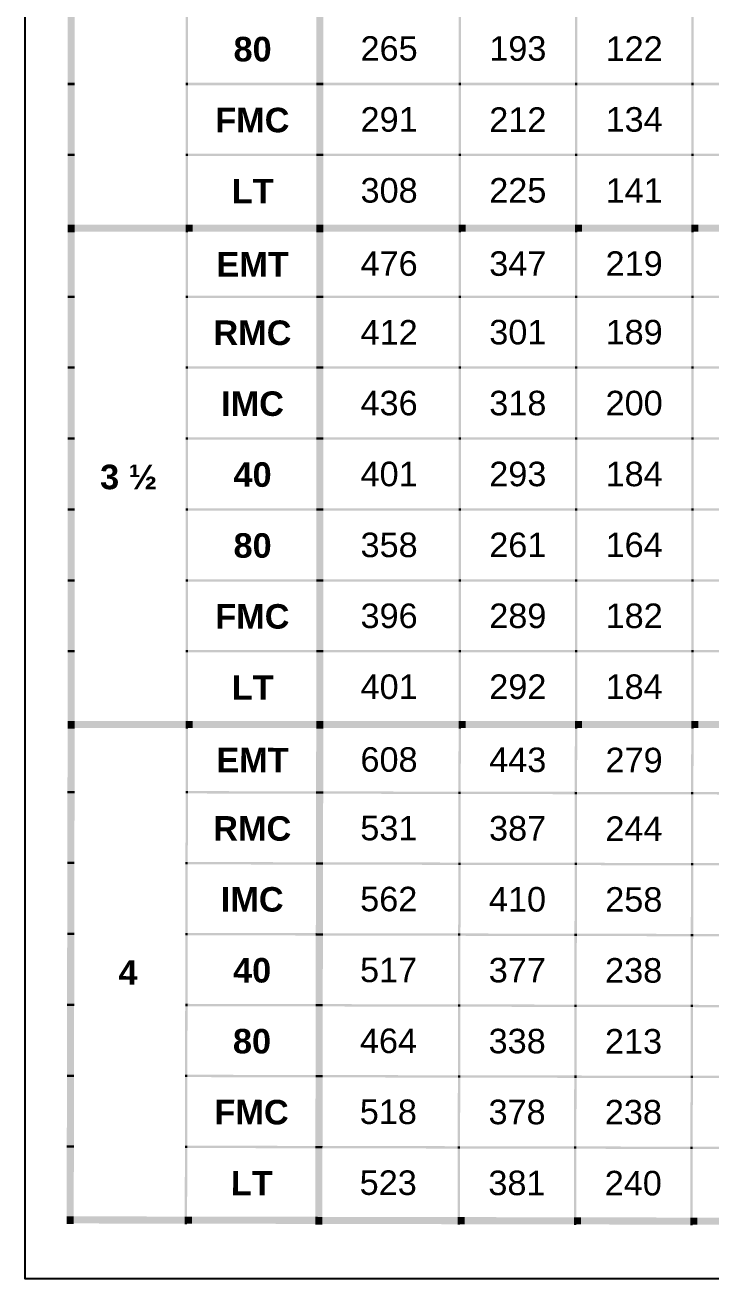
# Model space of a CAD drawing. Header units: inches. Extents: x 4293 to 10865, y -6935 to 441.
# Drawn here: x 5035.2 to 5174.6, y -675.9 to -421.3 of the extents above; entities that cross this region are included whole.
import ezdxf

# ---------------------------------------------------------------- set-up
doc = ezdxf.new("R2010")
doc.units = ezdxf.units.IN
doc.header["$MEASUREMENT"] = 0
doc.layers.get('Defpoints').update_dxf_attribs({"color": 104})
doc.layers.add('PDF_Text', color=7, linetype='Continuous', lineweight=35)
doc.styles.add('AUDIT_I_231223063723-0', font='arialbd.ttf')
doc.styles.add('PDF Arial', font='arial.ttf')

# ---------------------------------------------------------------- blocks, each defined once
blk = doc.blocks.new('A$C8dca8dff')
at = {"transparency": 33554610}
for points in [[(0, -11.3217), (0.02, -11.3217), (0, -11.515), (0.02, -11.515)], [(0.3333, -11.3217), (0.34, -11.3217), (0.3333, -11.515), (0.34, -11.515)], [(0.7017, -11.3217), (0.7217, -11.3217), (0.7017, -11.515), (0.7217, -11.515)], [(1.1033, -11.3217), (1.11, -11.3217), (1.1033, -11.515), (1.11, -11.515)], [(1.4317, -11.3217), (1.4383, -11.3217), (1.4317, -11.515), (1.4383, -11.515)], [(1.76, -11.3217), (1.7667, -11.3217), (1.76, -11.515), (1.7667, -11.515)], [(0, -11.515), (0.02, -11.515), (0, -11.5217), (0.02, -11.5217)], [(0, -11.5217), (0.02, -11.5217), (0, -11.715), (0.02, -11.715)], [(0.3333, -11.515), (0.34, -11.515), (0.3333, -11.5217), (0.34, -11.5217)], [(0.3333, -11.5217), (0.34, -11.5217), (0.3333, -11.715), (0.34, -11.715)], [(0.34, -11.515), (0.7017, -11.515), (0.34, -11.5217), (0.7017, -11.5217)], [(0.7017, -11.515), (0.7217, -11.515), (0.7017, -11.5217), (0.7217, -11.5217)], [(0.7017, -11.5217), (0.7217, -11.5217), (0.7017, -11.715), (0.7217, -11.715)], [(0.7217, -11.515), (1.1033, -11.515), (0.7217, -11.5217), (1.1033, -11.5217)], [(1.1033, -11.515), (1.11, -11.515), (1.1033, -11.5217), (1.11, -11.5217)], [(1.1033, -11.5217), (1.11, -11.5217), (1.1033, -11.715), (1.11, -11.715)], [(1.11, -11.515), (1.4317, -11.515), (1.11, -11.5217), (1.4317, -11.5217)], [(1.4317, -11.515), (1.4383, -11.515), (1.4317, -11.5217), (1.4383, -11.5217)], [(1.4317, -11.5217), (1.4383, -11.5217), (1.4317, -11.715), (1.4383, -11.715)], [(1.4383, -11.515), (1.76, -11.515), (1.4383, -11.5217), (1.76, -11.5217)], [(1.76, -11.515), (1.7667, -11.515), (1.76, -11.5217), (1.7667, -11.5217)], [(1.76, -11.5217), (1.7667, -11.5217), (1.76, -11.715), (1.7667, -11.715)], [(1.7667, -11.515), (2.0867, -11.515), (1.7667, -11.5217), (2.0867, -11.5217)], [(0, -11.715), (0.02, -11.715), (0, -11.7217), (0.02, -11.7217)], [(0, -11.7217), (0.02, -11.7217), (0, -11.915), (0.02, -11.915)], [(0.3333, -11.715), (0.34, -11.715), (0.3333, -11.7217), (0.34, -11.7217)], [(0.3333, -11.7217), (0.34, -11.7217), (0.3333, -11.915), (0.34, -11.915)], [(0.34, -11.715), (0.7017, -11.715), (0.34, -11.7217), (0.7017, -11.7217)], [(0.7017, -11.715), (0.7217, -11.715), (0.7017, -11.7217), (0.7217, -11.7217)], [(0.7017, -11.7217), (0.7217, -11.7217), (0.7017, -11.915), (0.7217, -11.915)], [(0.7217, -11.715), (1.1033, -11.715), (0.7217, -11.7217), (1.1033, -11.7217)], [(1.1033, -11.715), (1.11, -11.715), (1.1033, -11.7217), (1.11, -11.7217)], [(1.1033, -11.7217), (1.11, -11.7217), (1.1033, -11.915), (1.11, -11.915)], [(1.11, -11.715), (1.4317, -11.715), (1.11, -11.7217), (1.4317, -11.7217)], [(1.4317, -11.715), (1.4383, -11.715), (1.4317, -11.7217), (1.4383, -11.7217)], [(1.4317, -11.7217), (1.4383, -11.7217), (1.4317, -11.915), (1.4383, -11.915)], [(1.4383, -11.715), (1.76, -11.715), (1.4383, -11.7217), (1.76, -11.7217)], [(1.76, -11.715), (1.7667, -11.715), (1.76, -11.7217), (1.7667, -11.7217)], [(1.76, -11.7217), (1.7667, -11.7217), (1.76, -11.915), (1.7667, -11.915)], [(1.7667, -11.715), (2.0867, -11.715), (1.7667, -11.7217), (2.0867, -11.7217)], [(0, -11.915), (0.02, -11.915), (0, -11.9367), (0.02, -11.9367)], [(0.02, -11.915), (0.3333, -11.915), (0.02, -11.935), (0.3333, -11.935)], [(0.3333, -11.915), (0.3533, -11.915), (0.3333, -11.935), (0.3533, -11.935)], [(0.3533, -11.915), (0.7017, -11.915), (0.3533, -11.935), (0.7017, -11.935)], [(0.7017, -11.915), (0.7217, -11.915), (0.7017, -11.9367), (0.7217, -11.9367)], [(0.7217, -11.915), (1.1033, -11.915), (0.7217, -11.935), (1.1033, -11.935)], [(1.1033, -11.915), (1.1233, -11.915), (1.1033, -11.935), (1.1233, -11.935)], [(1.1233, -11.915), (1.4317, -11.915), (1.1233, -11.935), (1.4317, -11.935)], [(1.4317, -11.915), (1.4517, -11.915), (1.4317, -11.935), (1.4517, -11.935)], [(1.4517, -11.915), (1.76, -11.915), (1.4517, -11.935), (1.76, -11.935)], [(1.76, -11.915), (1.78, -11.915), (1.76, -11.935), (1.78, -11.935)], [(1.78, -11.915), (2.0867, -11.915), (1.78, -11.935), (2.0867, -11.935)], [(0, -11.9367), (0.02, -11.9367), (0, -12.115), (0.02, -12.115)], [(0.3333, -11.935), (0.34, -11.935), (0.3333, -11.9367), (0.34, -11.9367)], [(0.3333, -11.9367), (0.34, -11.9367), (0.3333, -12.115), (0.34, -12.115)], [(0.7017, -11.9367), (0.7217, -11.9367), (0.7017, -12.115), (0.7217, -12.115)], [(1.1033, -11.935), (1.11, -11.935), (1.1033, -11.9367), (1.11, -11.9367)], [(1.1033, -11.9367), (1.11, -11.9367), (1.1033, -12.115), (1.11, -12.115)], [(1.4317, -11.935), (1.4383, -11.935), (1.4317, -11.9367), (1.4383, -11.9367)], [(1.4317, -11.9367), (1.4383, -11.9367), (1.4317, -12.115), (1.4383, -12.115)], [(1.76, -11.935), (1.7667, -11.935), (1.76, -11.9367), (1.7667, -11.9367)], [(1.76, -11.9367), (1.7667, -11.9367), (1.76, -12.115), (1.7667, -12.115)], [(0, -12.115), (0.02, -12.115), (0, -12.1217), (0.02, -12.1217)], [(0, -12.1217), (0.02, -12.1217), (0, -12.315), (0.02, -12.315)], [(0.3333, -12.115), (0.34, -12.115), (0.3333, -12.1217), (0.34, -12.1217)], [(0.3333, -12.1217), (0.34, -12.1217), (0.3333, -12.315), (0.34, -12.315)], [(0.34, -12.115), (0.7017, -12.115), (0.34, -12.1217), (0.7017, -12.1217)], [(0.7017, -12.115), (0.7217, -12.115), (0.7017, -12.1217), (0.7217, -12.1217)], [(0.7017, -12.1217), (0.7217, -12.1217), (0.7017, -12.315), (0.7217, -12.315)], [(0.7217, -12.115), (1.1033, -12.115), (0.7217, -12.1217), (1.1033, -12.1217)], [(1.1033, -12.115), (1.11, -12.115), (1.1033, -12.1217), (1.11, -12.1217)], [(1.1033, -12.1217), (1.11, -12.1217), (1.1033, -12.315), (1.11, -12.315)], [(1.11, -12.115), (1.4317, -12.115), (1.11, -12.1217), (1.4317, -12.1217)], [(1.4317, -12.115), (1.4383, -12.115), (1.4317, -12.1217), (1.4383, -12.1217)], [(1.4317, -12.1217), (1.4383, -12.1217), (1.4317, -12.315), (1.4383, -12.315)], [(1.4383, -12.115), (1.76, -12.115), (1.4383, -12.1217), (1.76, -12.1217)], [(1.76, -12.115), (1.7667, -12.115), (1.76, -12.1217), (1.7667, -12.1217)], [(1.76, -12.1217), (1.7667, -12.1217), (1.76, -12.315), (1.7667, -12.315)], [(1.7667, -12.115), (2.0867, -12.115), (1.7667, -12.1217), (2.0867, -12.1217)], [(0, -12.315), (0.02, -12.315), (0, -12.3217), (0.02, -12.3217)], [(0, -12.3217), (0.02, -12.3217), (0, -12.515), (0.02, -12.515)], [(0.3333, -12.315), (0.34, -12.315), (0.3333, -12.3217), (0.34, -12.3217)], [(0.3333, -12.3217), (0.34, -12.3217), (0.3333, -12.515), (0.34, -12.515)], [(0.34, -12.315), (0.7017, -12.315), (0.34, -12.3217), (0.7017, -12.3217)], [(0.7017, -12.315), (0.7217, -12.315), (0.7017, -12.3217), (0.7217, -12.3217)], [(0.7017, -12.3217), (0.7217, -12.3217), (0.7017, -12.515), (0.7217, -12.515)], [(0.7217, -12.315), (1.1033, -12.315), (0.7217, -12.3217), (1.1033, -12.3217)], [(1.1033, -12.315), (1.11, -12.315), (1.1033, -12.3217), (1.11, -12.3217)], [(1.1033, -12.3217), (1.11, -12.3217), (1.1033, -12.515), (1.11, -12.515)], [(1.11, -12.315), (1.4317, -12.315), (1.11, -12.3217), (1.4317, -12.3217)], [(1.4317, -12.315), (1.4383, -12.315), (1.4317, -12.3217), (1.4383, -12.3217)], [(1.4317, -12.3217), (1.4383, -12.3217), (1.4317, -12.515), (1.4383, -12.515)], [(1.4383, -12.315), (1.76, -12.315), (1.4383, -12.3217), (1.76, -12.3217)], [(1.76, -12.315), (1.7667, -12.315), (1.76, -12.3217), (1.7667, -12.3217)], [(1.76, -12.3217), (1.7667, -12.3217), (1.76, -12.515), (1.7667, -12.515)], [(1.7667, -12.315), (2.0867, -12.315), (1.7667, -12.3217), (2.0867, -12.3217)], [(0, -12.515), (0.02, -12.515), (0, -12.5217), (0.02, -12.5217)], [(0.3333, -12.515), (0.34, -12.515), (0.3333, -12.5217), (0.34, -12.5217)], [(0.34, -12.515), (0.7017, -12.515), (0.34, -12.5217), (0.7017, -12.5217)], [(0.7017, -12.515), (0.7217, -12.515), (0.7017, -12.5217), (0.7217, -12.5217)], [(0.7217, -12.515), (1.1033, -12.515), (0.7217, -12.5217), (1.1033, -12.5217)], [(1.1033, -12.515), (1.11, -12.515), (1.1033, -12.5217), (1.11, -12.5217)], [(1.11, -12.515), (1.4317, -12.515), (1.11, -12.5217), (1.4317, -12.5217)], [(1.4317, -12.515), (1.4383, -12.515), (1.4317, -12.5217), (1.4383, -12.5217)], [(1.4383, -12.515), (1.76, -12.515), (1.4383, -12.5217), (1.76, -12.5217)], [(1.76, -12.515), (1.7667, -12.515), (1.76, -12.5217), (1.7667, -12.5217)], [(1.7667, -12.515), (2.0867, -12.515), (1.7667, -12.5217), (2.0867, -12.5217)], [(0, -12.5217), (0.02, -12.5217), (0, -12.715), (0.02, -12.715)], [(0.3333, -12.5217), (0.34, -12.5217), (0.3333, -12.715), (0.34, -12.715)], [(0.7017, -12.5217), (0.7217, -12.5217), (0.7017, -12.715), (0.7217, -12.715)], [(1.1033, -12.5217), (1.11, -12.5217), (1.1033, -12.715), (1.11, -12.715)], [(1.4317, -12.5217), (1.4383, -12.5217), (1.4317, -12.715), (1.4383, -12.715)], [(1.76, -12.5217), (1.7667, -12.5217), (1.76, -12.715), (1.7667, -12.715)], [(0, -12.715), (0.02, -12.715), (0, -12.7217), (0.02, -12.7217)], [(0, -12.7217), (0.02, -12.7217), (0, -12.915), (0.02, -12.915)], [(0.3333, -12.715), (0.34, -12.715), (0.3333, -12.7217), (0.34, -12.7217)], [(0.3333, -12.7217), (0.34, -12.7217), (0.3333, -12.915), (0.34, -12.915)], [(0.34, -12.715), (0.7017, -12.715), (0.34, -12.7217), (0.7017, -12.7217)], [(0.7017, -12.715), (0.7217, -12.715), (0.7017, -12.7217), (0.7217, -12.7217)], [(0.7017, -12.7217), (0.7217, -12.7217), (0.7017, -12.915), (0.7217, -12.915)], [(0.7217, -12.715), (1.1033, -12.715), (0.7217, -12.7217), (1.1033, -12.7217)], [(1.1033, -12.715), (1.11, -12.715), (1.1033, -12.7217), (1.11, -12.7217)], [(1.1033, -12.7217), (1.11, -12.7217), (1.1033, -12.915), (1.11, -12.915)], [(1.11, -12.715), (1.4317, -12.715), (1.11, -12.7217), (1.4317, -12.7217)], [(1.4317, -12.715), (1.4383, -12.715), (1.4317, -12.7217), (1.4383, -12.7217)], [(1.4317, -12.7217), (1.4383, -12.7217), (1.4317, -12.915), (1.4383, -12.915)], [(1.4383, -12.715), (1.76, -12.715), (1.4383, -12.7217), (1.76, -12.7217)], [(1.76, -12.715), (1.7667, -12.715), (1.76, -12.7217), (1.7667, -12.7217)], [(1.76, -12.7217), (1.7667, -12.7217), (1.76, -12.915), (1.7667, -12.915)], [(1.7667, -12.715), (2.0867, -12.715), (1.7667, -12.7217), (2.0867, -12.7217)], [(0, -12.915), (0.02, -12.915), (0, -12.9217), (0.02, -12.9217)], [(0, -12.9217), (0.02, -12.9217), (0, -13.115), (0.02, -13.115)], [(0.3333, -12.915), (0.34, -12.915), (0.3333, -12.9217), (0.34, -12.9217)], [(0.3333, -12.9217), (0.34, -12.9217), (0.3333, -13.115), (0.34, -13.115)], [(0.34, -12.915), (0.7017, -12.915), (0.34, -12.9217), (0.7017, -12.9217)], [(0.7017, -12.915), (0.7217, -12.915), (0.7017, -12.9217), (0.7217, -12.9217)], [(0.7017, -12.9217), (0.7217, -12.9217), (0.7017, -13.115), (0.7217, -13.115)], [(0.7217, -12.915), (1.1033, -12.915), (0.7217, -12.9217), (1.1033, -12.9217)], [(1.1033, -12.915), (1.11, -12.915), (1.1033, -12.9217), (1.11, -12.9217)], [(1.1033, -12.9217), (1.11, -12.9217), (1.1033, -13.115), (1.11, -13.115)], [(1.11, -12.915), (1.4317, -12.915), (1.11, -12.9217), (1.4317, -12.9217)], [(1.4317, -12.915), (1.4383, -12.915), (1.4317, -12.9217), (1.4383, -12.9217)], [(1.4317, -12.9217), (1.4383, -12.9217), (1.4317, -13.115), (1.4383, -13.115)], [(1.4383, -12.915), (1.76, -12.915), (1.4383, -12.9217), (1.76, -12.9217)], [(1.76, -12.915), (1.7667, -12.915), (1.76, -12.9217), (1.7667, -12.9217)], [(1.76, -12.9217), (1.7667, -12.9217), (1.76, -13.115), (1.7667, -13.115)], [(1.7667, -12.915), (2.0867, -12.915), (1.7667, -12.9217), (2.0867, -12.9217)], [(0, -13.115), (0.02, -13.115), (0, -13.1217), (0.02, -13.1217)], [(0.3333, -13.115), (0.34, -13.115), (0.3333, -13.1217), (0.34, -13.1217)], [(0.34, -13.115), (0.7017, -13.115), (0.34, -13.1217), (0.7017, -13.1217)], [(0.7017, -13.115), (0.7217, -13.115), (0.7017, -13.1217), (0.7217, -13.1217)], [(0.7217, -13.115), (1.1033, -13.115), (0.7217, -13.1217), (1.1033, -13.1217)], [(1.1033, -13.115), (1.11, -13.115), (1.1033, -13.1217), (1.11, -13.1217)], [(1.11, -13.115), (1.4317, -13.115), (1.11, -13.1217), (1.4317, -13.1217)], [(1.4317, -13.115), (1.4383, -13.115), (1.4317, -13.1217), (1.4383, -13.1217)], [(1.4383, -13.115), (1.76, -13.115), (1.4383, -13.1217), (1.76, -13.1217)], [(1.76, -13.115), (1.7667, -13.115), (1.76, -13.1217), (1.7667, -13.1217)], [(1.7667, -13.115), (2.0867, -13.115), (1.7667, -13.1217), (2.0867, -13.1217)], [(0, -13.1217), (0.02, -13.1217), (0, -13.315), (0.02, -13.315)], [(0.3333, -13.1217), (0.34, -13.1217), (0.3333, -13.315), (0.34, -13.315)], [(0.7017, -13.1217), (0.7217, -13.1217), (0.7017, -13.315), (0.7217, -13.315)], [(1.1033, -13.1217), (1.11, -13.1217), (1.1033, -13.315), (1.11, -13.315)], [(1.4317, -13.1217), (1.4383, -13.1217), (1.4317, -13.315), (1.4383, -13.315)], [(1.76, -13.1217), (1.7667, -13.1217), (1.76, -13.315), (1.7667, -13.315)], [(0, -13.315), (0.02, -13.315), (0, -13.3367), (0.02, -13.3367)], [(0.02, -13.315), (0.3333, -13.315), (0.02, -13.335), (0.3333, -13.335)], [(0.3333, -13.315), (0.3533, -13.315), (0.3333, -13.335), (0.3533, -13.335)], [(0.3533, -13.315), (0.7017, -13.315), (0.3533, -13.335), (0.7017, -13.335)], [(0.7017, -13.315), (0.7217, -13.315), (0.7017, -13.3367), (0.7217, -13.3367)], [(0.7217, -13.315), (1.1033, -13.315), (0.7217, -13.335), (1.1033, -13.335)], [(1.1033, -13.315), (1.1233, -13.315), (1.1033, -13.335), (1.1233, -13.335)], [(1.1233, -13.315), (1.4317, -13.315), (1.1233, -13.335), (1.4317, -13.335)], [(1.4317, -13.315), (1.4517, -13.315), (1.4317, -13.335), (1.4517, -13.335)], [(1.4517, -13.315), (1.76, -13.315), (1.4517, -13.335), (1.76, -13.335)], [(1.76, -13.315), (1.78, -13.315), (1.76, -13.335), (1.78, -13.335)], [(1.78, -13.315), (2.0867, -13.315), (1.78, -13.335), (2.0867, -13.335)], [(0, -13.3336), (0.02, -13.3337), (-0.0004, -13.512), (0.0196, -13.512)], [(0.3333, -13.3343), (0.34, -13.3343), (0.333, -13.5126), (0.3396, -13.5126)], [(0.3333, -13.335), (0.34, -13.335), (0.3333, -13.3367), (0.34, -13.3367)], [(0.7016, -13.335), (0.7216, -13.335), (0.7013, -13.5133), (0.7213, -13.5134)], [(1.1033, -13.3358), (1.11, -13.3358), (1.103, -13.5141), (1.1096, -13.5141)], [(1.1033, -13.335), (1.11, -13.335), (1.1033, -13.3367), (1.11, -13.3367)], [(1.4316, -13.3364), (1.4383, -13.3364), (1.4313, -13.5147), (1.4379, -13.5148)], [(1.4317, -13.335), (1.4383, -13.335), (1.4317, -13.3367), (1.4383, -13.3367)], [(1.76, -13.337), (1.7666, -13.3371), (1.7596, -13.5154), (1.7663, -13.5154)], [(1.76, -13.335), (1.7667, -13.335), (1.76, -13.3367), (1.7667, -13.3367)], [(-0.0004, -13.5186), (0.0196, -13.5187), (-0.0008, -13.712), (0.0192, -13.712)], [(-0.0004, -13.512), (0.0196, -13.512), (-0.0004, -13.5186), (0.0196, -13.5187)], [(0.333, -13.5193), (0.3396, -13.5193), (0.3326, -13.7126), (0.3392, -13.7126)], [(0.333, -13.5126), (0.3396, -13.5126), (0.333, -13.5193), (0.3396, -13.5193)], [(0.3396, -13.5126), (0.7013, -13.5133), (0.3396, -13.5193), (0.7013, -13.52)], [(0.7013, -13.52), (0.7213, -13.52), (0.7009, -13.7133), (0.7209, -13.7134)], [(0.7013, -13.5133), (0.7213, -13.5134), (0.7013, -13.52), (0.7213, -13.52)], [(0.7213, -13.5134), (1.103, -13.5141), (0.7213, -13.52), (1.1029, -13.5208)], [(1.1029, -13.5208), (1.1096, -13.5208), (1.1026, -13.7141), (1.1092, -13.7141)], [(1.103, -13.5141), (1.1096, -13.5141), (1.1029, -13.5208), (1.1096, -13.5208)], [(1.1096, -13.5141), (1.4313, -13.5147), (1.1096, -13.5208), (1.4313, -13.5214)], [(1.4313, -13.5214), (1.4379, -13.5214), (1.4309, -13.7147), (1.4376, -13.7148)], [(1.4313, -13.5147), (1.4379, -13.5148), (1.4313, -13.5214), (1.4379, -13.5214)], [(1.4379, -13.5148), (1.7596, -13.5154), (1.4379, -13.5214), (1.7596, -13.522)], [(1.7596, -13.522), (1.7663, -13.5221), (1.7592, -13.7154), (1.7659, -13.7154)], [(1.7596, -13.5154), (1.7663, -13.5154), (1.7596, -13.522), (1.7663, -13.5221)], [(1.7663, -13.5154), (2.0863, -13.516), (1.7663, -13.5221), (2.0863, -13.5227)], [(-0.0008, -13.7186), (0.0192, -13.7187), (-0.0011, -13.912), (0.0189, -13.912)], [(-0.0008, -13.712), (0.0192, -13.712), (-0.0008, -13.7186), (0.0192, -13.7187)], [(0.3326, -13.7193), (0.3392, -13.7193), (0.3322, -13.9126), (0.3389, -13.9126)], [(0.3326, -13.7126), (0.3392, -13.7126), (0.3326, -13.7193), (0.3392, -13.7193)], [(0.3392, -13.7126), (0.7009, -13.7133), (0.3392, -13.7193), (0.7009, -13.72)], [(0.7009, -13.72), (0.7209, -13.72), (0.7005, -13.9133), (0.7205, -13.9134)], [(0.7009, -13.7133), (0.7209, -13.7134), (0.7009, -13.72), (0.7209, -13.72)], [(0.7209, -13.7134), (1.1026, -13.7141), (0.7209, -13.72), (1.1026, -13.7208)], [(1.1026, -13.7141), (1.1092, -13.7141), (1.1026, -13.7208), (1.1092, -13.7208)], [(1.1092, -13.7141), (1.4309, -13.7147), (1.1092, -13.7208), (1.4309, -13.7214)], [(1.4309, -13.7147), (1.4376, -13.7148), (1.4309, -13.7214), (1.4375, -13.7214)], [(1.4376, -13.7148), (1.7592, -13.7154), (1.4375, -13.7214), (1.7592, -13.722)], [(1.7592, -13.7154), (1.7659, -13.7154), (1.7592, -13.722), (1.7659, -13.7221)], [(1.7659, -13.7154), (2.0859, -13.716), (1.7659, -13.7221), (2.0859, -13.7227)], [(1.1026, -13.7208), (1.1092, -13.7208), (1.1022, -13.9141), (1.1088, -13.9141)], [(1.4309, -13.7214), (1.4375, -13.7214), (1.4305, -13.9147), (1.4372, -13.9147)], [(1.7592, -13.722), (1.7659, -13.7221), (1.7588, -13.9154), (1.7655, -13.9154)], [(-0.0012, -13.9186), (0.0188, -13.9187), (-0.0015, -14.112), (0.0185, -14.112)], [(-0.0011, -13.912), (0.0189, -13.912), (-0.0012, -13.9186), (0.0188, -13.9187)], [(0.3322, -13.9193), (0.3388, -13.9193), (0.3318, -14.1126), (0.3385, -14.1126)], [(0.3322, -13.9126), (0.3389, -13.9126), (0.3322, -13.9193), (0.3388, -13.9193)], [(0.3389, -13.9126), (0.7005, -13.9133), (0.3388, -13.9193), (0.7005, -13.92)], [(0.7005, -13.92), (0.7205, -13.92), (0.7001, -14.1133), (0.7201, -14.1134)], [(0.7005, -13.9133), (0.7205, -13.9134), (0.7005, -13.92), (0.7205, -13.92)], [(0.7205, -13.9134), (1.1022, -13.9141), (0.7205, -13.92), (1.1022, -13.9208)], [(1.1022, -13.9208), (1.1088, -13.9208), (1.1018, -14.1141), (1.1085, -14.1141)], [(1.1022, -13.9141), (1.1088, -13.9141), (1.1022, -13.9208), (1.1088, -13.9208)], [(1.1088, -13.9141), (1.4305, -13.9147), (1.1088, -13.9208), (1.4305, -13.9214)], [(1.4305, -13.9214), (1.4372, -13.9214), (1.4301, -14.1147), (1.4368, -14.1147)], [(1.4305, -13.9147), (1.4372, -13.9147), (1.4305, -13.9214), (1.4372, -13.9214)], [(1.4372, -13.9147), (1.7588, -13.9154), (1.4372, -13.9214), (1.7588, -13.922)], [(1.7588, -13.922), (1.7655, -13.9221), (1.7585, -14.1154), (1.7651, -14.1154)], [(1.7588, -13.9154), (1.7655, -13.9154), (1.7588, -13.922), (1.7655, -13.9221)], [(1.7655, -13.9154), (2.0855, -13.916), (1.7655, -13.9221), (2.0855, -13.9227)], [(-0.0015, -14.1186), (0.0185, -14.1187), (-0.0019, -14.312), (0.0181, -14.312)], [(-0.0015, -14.112), (0.0185, -14.112), (-0.0015, -14.1186), (0.0185, -14.1187)], [(0.3318, -14.1193), (0.3385, -14.1193), (0.3314, -14.3126), (0.3381, -14.3126)], [(0.3318, -14.1126), (0.3385, -14.1126), (0.3318, -14.1193), (0.3385, -14.1193)], [(0.3385, -14.1126), (0.7001, -14.1133), (0.3385, -14.1193), (0.7001, -14.12)], [(0.7001, -14.12), (0.7201, -14.12), (0.6997, -14.3133), (0.7197, -14.3134)], [(0.7001, -14.1133), (0.7201, -14.1134), (0.7001, -14.12), (0.7201, -14.12)], [(0.7201, -14.1134), (1.1018, -14.1141), (0.7201, -14.12), (1.1018, -14.1208)], [(1.1018, -14.1208), (1.1084, -14.1208), (1.1014, -14.3141), (1.1081, -14.3141)], [(1.1018, -14.1141), (1.1085, -14.1141), (1.1018, -14.1208), (1.1084, -14.1208)], [(1.1085, -14.1141), (1.4301, -14.1147), (1.1084, -14.1208), (1.4301, -14.1214)], [(1.4301, -14.1214), (1.4368, -14.1214), (1.4297, -14.3147), (1.4364, -14.3147)], [(1.4301, -14.1147), (1.4368, -14.1147), (1.4301, -14.1214), (1.4368, -14.1214)], [(1.4368, -14.1147), (1.7585, -14.1154), (1.4368, -14.1214), (1.7584, -14.122)], [(1.7584, -14.122), (1.7651, -14.122), (1.7581, -14.3154), (1.7647, -14.3154)], [(1.7585, -14.1154), (1.7651, -14.1154), (1.7584, -14.122), (1.7651, -14.122)], [(1.7651, -14.1154), (2.0851, -14.116), (1.7651, -14.122), (2.0851, -14.1227)], [(-0.0019, -14.3186), (0.0181, -14.3187), (-0.0023, -14.512), (0.0177, -14.512)], [(-0.0019, -14.312), (0.0181, -14.312), (-0.0019, -14.3186), (0.0181, -14.3187)], [(0.3314, -14.3193), (0.3381, -14.3193), (0.331, -14.5126), (0.3377, -14.5126)], [(0.3314, -14.3126), (0.3381, -14.3126), (0.3314, -14.3193), (0.3381, -14.3193)], [(0.3381, -14.3126), (0.6997, -14.3133), (0.3381, -14.3193), (0.6997, -14.32)], [(0.6997, -14.32), (0.7197, -14.32), (0.6994, -14.5133), (0.7194, -14.5134)], [(0.6997, -14.3133), (0.7197, -14.3134), (0.6997, -14.32), (0.7197, -14.32)], [(0.7197, -14.3134), (1.1014, -14.3141), (0.7197, -14.32), (1.1014, -14.3208)], [(1.1014, -14.3208), (1.1081, -14.3208), (1.101, -14.5141), (1.1077, -14.5141)], [(1.1014, -14.3141), (1.1081, -14.3141), (1.1014, -14.3208), (1.1081, -14.3208)], [(1.1081, -14.3141), (1.4297, -14.3147), (1.1081, -14.3208), (1.4297, -14.3214)], [(1.4297, -14.3214), (1.4364, -14.3214), (1.4293, -14.5147), (1.436, -14.5147)], [(1.4297, -14.3147), (1.4364, -14.3147), (1.4297, -14.3214), (1.4364, -14.3214)], [(1.4364, -14.3147), (1.7581, -14.3154), (1.4364, -14.3214), (1.7581, -14.322)], [(1.7581, -14.3154), (1.7647, -14.3154), (1.7581, -14.322), (1.7647, -14.322)], [(1.7647, -14.3154), (2.0847, -14.316), (1.7647, -14.322), (2.0847, -14.3227)], [(1.7581, -14.322), (1.7647, -14.322), (1.7577, -14.5154), (1.7643, -14.5154)], [(-0.0023, -14.5186), (0.0177, -14.5187), (-0.0027, -14.712), (0.0173, -14.712)], [(-0.0023, -14.512), (0.0177, -14.512), (-0.0023, -14.5186), (0.0177, -14.5187)], [(0.331, -14.5193), (0.3377, -14.5193), (0.3306, -14.7126), (0.3373, -14.7126)], [(0.331, -14.5126), (0.3377, -14.5126), (0.331, -14.5193), (0.3377, -14.5193)], [(0.3377, -14.5126), (0.6994, -14.5133), (0.3377, -14.5193), (0.6993, -14.52)], [(0.6993, -14.52), (0.7193, -14.52), (0.699, -14.7133), (0.719, -14.7134)], [(0.6994, -14.5133), (0.7194, -14.5134), (0.6993, -14.52), (0.7193, -14.52)], [(0.7194, -14.5134), (1.101, -14.5141), (0.7193, -14.52), (1.101, -14.5208)], [(1.101, -14.5208), (1.1077, -14.5208), (1.1006, -14.7141), (1.1073, -14.7141)], [(1.101, -14.5141), (1.1077, -14.5141), (1.101, -14.5208), (1.1077, -14.5208)], [(1.1077, -14.5141), (1.4293, -14.5147), (1.1077, -14.5208), (1.4293, -14.5214)], [(1.4293, -14.5214), (1.436, -14.5214), (1.429, -14.7147), (1.4356, -14.7147)], [(1.4293, -14.5147), (1.436, -14.5147), (1.4293, -14.5214), (1.436, -14.5214)], [(1.436, -14.5147), (1.7577, -14.5154), (1.436, -14.5214), (1.7577, -14.522)], [(1.7577, -14.522), (1.7643, -14.522), (1.7573, -14.7154), (1.764, -14.7154)], [(1.7577, -14.5154), (1.7643, -14.5154), (1.7577, -14.522), (1.7643, -14.522)], [(1.7643, -14.5154), (2.0843, -14.516), (1.7643, -14.522), (2.0843, -14.5227)], [(-0.0027, -14.712), (0.0173, -14.712), (-0.0027, -14.7336), (0.0173, -14.7337)], [(0.0173, -14.712), (0.3306, -14.7126), (0.0173, -14.732), (0.3306, -14.7326)], [(0.3306, -14.7126), (0.3506, -14.7126), (0.3306, -14.7326), (0.3506, -14.7326)], [(0.3306, -14.7326), (0.3373, -14.7326), (0.3306, -14.7343), (0.3373, -14.7343)], [(0.3506, -14.7126), (0.699, -14.7133), (0.3506, -14.7326), (0.6989, -14.7333)], [(0.699, -14.7133), (0.719, -14.7134), (0.6989, -14.735), (0.7189, -14.735)], [(0.719, -14.7134), (1.1006, -14.7141), (0.7189, -14.7334), (1.1006, -14.7341)], [(1.1006, -14.7141), (1.1206, -14.7141), (1.1006, -14.7341), (1.1206, -14.7341)], [(1.1006, -14.7341), (1.1073, -14.7341), (1.1006, -14.7358), (1.1073, -14.7358)], [(1.1206, -14.7141), (1.429, -14.7147), (1.1206, -14.7341), (1.4289, -14.7347)], [(1.429, -14.7147), (1.449, -14.7148), (1.4289, -14.7347), (1.4489, -14.7348)], [(1.4289, -14.7347), (1.4356, -14.7347), (1.4289, -14.7364), (1.4356, -14.7364)], [(1.449, -14.7148), (1.7573, -14.7154), (1.4489, -14.7348), (1.7573, -14.7354)], [(1.7573, -14.7154), (1.7773, -14.7154), (1.7573, -14.7354), (1.7773, -14.7354)], [(1.7573, -14.7354), (1.7639, -14.7354), (1.7573, -14.737), (1.7639, -14.737)], [(1.7773, -14.7154), (2.084, -14.716), (1.7773, -14.7354), (2.0839, -14.736)]]:
    blk.add_solid(points, dxfattribs=at)
at = {"char_height": 0.0692, "attachment_point": 4}
for s, insert, style in [('80', (0.4683, -11.4205), 'AUDIT_I_231223063723-0'), ('265', (0.8267, -11.4188), 'PDF Arial'), ('193', (1.19, -11.4188), 'PDF Arial'), ('122', (1.5183, -11.4188), 'PDF Arial'), ('FMC', (0.4167, -11.6205), 'AUDIT_I_231223063723-0'), ('291', (0.8267, -11.6188), 'PDF Arial'), ('212', (1.19, -11.6188), 'PDF Arial'), ('134', (1.5183, -11.6188), 'PDF Arial'), ('LT', (0.4633, -11.8205), 'AUDIT_I_231223063723-0'), ('308', (0.8267, -11.8188), 'PDF Arial'), ('225', (1.19, -11.8188), 'PDF Arial'), ('141', (1.5183, -11.8188), 'PDF Arial'), ('EMT', (0.42, -12.027), 'AUDIT_I_231223063723-0'), ('476', (0.8267, -12.0253), 'PDF Arial'), ('347', (1.19, -12.0253), 'PDF Arial'), ('219', (1.5183, -12.0253), 'PDF Arial'), ('RMC', (0.4116, -12.2204), 'AUDIT_I_231223063723-0'), ('412', (0.8267, -12.2187), 'PDF Arial'), ('301', (1.19, -12.2187), 'PDF Arial'), ('189', (1.5183, -12.2187), 'PDF Arial'), ('IMC', (0.4333, -12.4204), 'AUDIT_I_231223063723-0'), ('436', (0.8267, -12.4187), 'PDF Arial'), ('318', (1.19, -12.4187), 'PDF Arial'), ('200', (1.5183, -12.4187), 'PDF Arial'), ('40', (0.4683, -12.6204), 'AUDIT_I_231223063723-0'), ('401', (0.8267, -12.6187), 'PDF Arial'), ('293', (1.19, -12.6187), 'PDF Arial'), ('184', (1.5183, -12.6187), 'PDF Arial'), ('3 ½', (0.0917, -12.6271), 'AUDIT_I_231223063723-0'), ('80', (0.4683, -12.8204), 'AUDIT_I_231223063723-0'), ('358', (0.8267, -12.8187), 'PDF Arial'), ('261', (1.19, -12.8187), 'PDF Arial'), ('164', (1.5183, -12.8187), 'PDF Arial'), ('FMC', (0.4167, -13.0204), 'AUDIT_I_231223063723-0'), ('396', (0.8267, -13.0187), 'PDF Arial'), ('289', (1.19, -13.0187), 'PDF Arial'), ('182', (1.5183, -13.0187), 'PDF Arial'), ('LT', (0.4633, -13.2204), 'AUDIT_I_231223063723-0'), ('401', (0.8267, -13.2187), 'PDF Arial'), ('292', (1.19, -13.2187), 'PDF Arial'), ('184', (1.5183, -13.2187), 'PDF Arial')]:
    blk.add_mtext(s, dxfattribs=dict(at, insert=insert, style=style))
at = {"char_height": 0.0692, "attachment_point": 4, "rotation": 359.8892}
for s, insert, style in [('EMT', (0.4198, -13.4249), 'AUDIT_I_231223063723-0'), ('608', (0.8265, -13.4239), 'PDF Arial'), ('443', (1.1898, -13.4246), 'PDF Arial'), ('279', (1.5181, -13.4253), 'PDF Arial'), ('RMC', (0.4111, -13.6182), 'AUDIT_I_231223063723-0'), ('531', (0.8261, -13.6173), 'PDF Arial'), ('387', (1.1894, -13.618), 'PDF Arial'), ('244', (1.5177, -13.6186), 'PDF Arial'), ('IMC', (0.4324, -13.8182), 'AUDIT_I_231223063723-0'), ('562', (0.8257, -13.8173), 'PDF Arial'), ('410', (1.189, -13.818), 'PDF Arial'), ('258', (1.5173, -13.8186), 'PDF Arial'), ('4', (0.1436, -14.0243), 'AUDIT_I_231223063723-0'), ('40', (0.467, -14.0183), 'AUDIT_I_231223063723-0'), ('517', (0.8253, -14.0173), 'PDF Arial'), ('377', (1.1886, -14.018), 'PDF Arial'), ('238', (1.5169, -14.0186), 'PDF Arial'), ('80', (0.4666, -14.2183), 'AUDIT_I_231223063723-0'), ('464', (0.8249, -14.2173), 'PDF Arial'), ('338', (1.1882, -14.218), 'PDF Arial'), ('213', (1.5165, -14.2186), 'PDF Arial'), ('FMC', (0.4145, -14.4182), 'AUDIT_I_231223063723-0'), ('518', (0.8246, -14.4173), 'PDF Arial'), ('378', (1.1879, -14.418), 'PDF Arial'), ('238', (1.5162, -14.4186), 'PDF Arial'), ('LT', (0.4608, -14.6183), 'AUDIT_I_231223063723-0'), ('523', (0.8242, -14.6173), 'PDF Arial'), ('381', (1.1875, -14.618), 'PDF Arial'), ('240', (1.5158, -14.6186), 'PDF Arial')]:
    blk.add_mtext(s, dxfattribs=dict(at, insert=insert, style=style))

msp = doc.modelspace()

# ---------------------------------------------------------------- linework, layer by layer
at = {"layer": 'Defpoints', "color": 2}
msp.add_lwpolyline([(5035.23, 405.14), (6147.14, 405.14), (6147.14, -675.94), (5035.23, -675.94)], close=True, dxfattribs=at)

# ---------------------------------------------------------------- block references
at = {"layer": 'PDF_Text', "xscale": 72, "yscale": 72, "zscale": 72}
msp.add_blockref('A$C8dca8dff', (5043.88, 396.03), dxfattribs=at)

doc.saveas('drawing.dxf')
